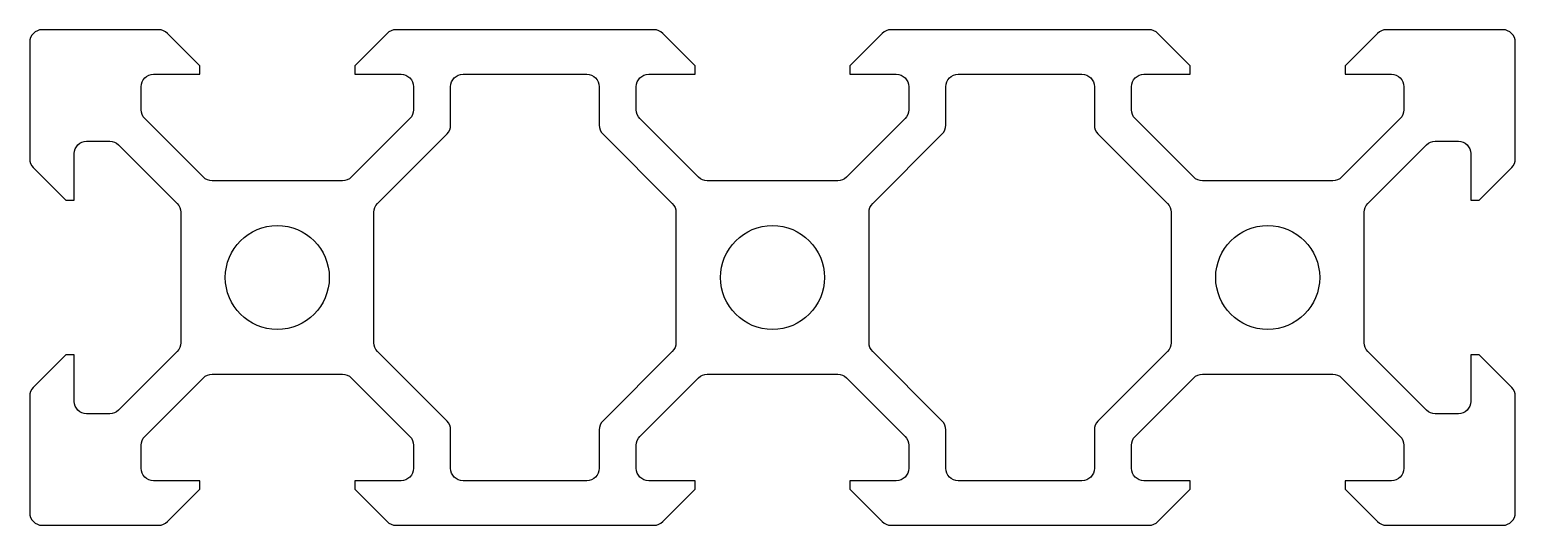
# Model space of a CAD drawing. Header units: millimetres. Extents: x -60 to 0, y -50 to -30.
import ezdxf

# ---------------------------------------------------------------- set-up
doc = ezdxf.new("R2010")
doc.units = ezdxf.units.MM
doc.layers.get('0').update_dxf_attribs({"linetype": 'CONTINUOUS'})

msp = doc.modelspace()

# ---------------------------------------------------------------- linework, layer by layer
for points in [[(-47.368, -36.1), (-52.632, -36.1, -0.198912), (-52.986, -35.954), (-55.354, -33.586, -0.198912), (-55.5, -33.232), (-55.5, -32.3, -0.414214), (-55, -31.8), (-53.125, -31.8), (-53.125, -31.455), (-54.434, -30.146, 0.198912), (-54.787, -30), (-59.5, -30, 0.414214), (-60, -30.5), (-60, -35.213, 0.198912), (-59.854, -35.566), (-58.545, -36.875), (-58.2, -36.875), (-58.2, -35, -0.414214), (-57.7, -34.5), (-56.768, -34.5, -0.198912), (-56.414, -34.646), (-54.046, -37.014, -0.198912), (-53.9, -37.368), (-53.9, -42.632, -0.198912), (-54.046, -42.986), (-56.414, -45.354, -0.198912), (-56.768, -45.5), (-57.7, -45.5, -0.414214), (-58.2, -45), (-58.2, -43.125), (-58.545, -43.125), (-59.854, -44.434, 0.198912), (-60, -44.787), (-60, -49.5, 0.414214), (-59.5, -50), (-54.787, -50, 0.198912), (-54.434, -49.854), (-53.125, -48.545), (-53.125, -48.2), (-55, -48.2, -0.414214), (-55.5, -47.7), (-55.5, -46.768, -0.198912), (-55.354, -46.414), (-52.986, -44.046, -0.198912), (-52.632, -43.9), (-47.368, -43.9, -0.198912), (-47.014, -44.046), (-44.646, -46.414, -0.198912), (-44.5, -46.768), (-44.5, -47.7, -0.414214), (-45, -48.2), (-46.875, -48.2), (-46.875, -48.545), (-45.566, -49.854, 0.198912), (-45.213, -50), (-34.787, -50, 0.198912), (-34.434, -49.854), (-33.125, -48.545), (-33.125, -48.2), (-35, -48.2, -0.414214), (-35.5, -47.7), (-35.5, -46.768, -0.198912), (-35.354, -46.414), (-32.986, -44.046, -0.198912), (-32.632, -43.9), (-27.368, -43.9, -0.198912), (-27.014, -44.046), (-24.646, -46.414, -0.198912), (-24.5, -46.768), (-24.5, -47.7, -0.414214), (-25, -48.2), (-26.875, -48.2), (-26.875, -48.545), (-25.566, -49.854, 0.198912), (-25.213, -50), (-14.787, -50, 0.198912), (-14.434, -49.854), (-13.125, -48.545), (-13.125, -48.2), (-15, -48.2, -0.414214), (-15.5, -47.7), (-15.5, -46.768, -0.198912), (-15.354, -46.414), (-12.986, -44.046, -0.198912), (-12.632, -43.9), (-7.368, -43.9, -0.198912), (-7.014, -44.046), (-4.646, -46.414, -0.198912), (-4.5, -46.768), (-4.5, -47.7, -0.414214), (-5, -48.2), (-6.875, -48.2), (-6.875, -48.545), (-5.566, -49.854, 0.198912), (-5.213, -50), (-0.5, -50, 0.414214), (0, -49.5), (0, -44.787, 0.198912), (-0.146, -44.434), (-1.455, -43.125), (-1.8, -43.125), (-1.8, -45, -0.414214), (-2.3, -45.5), (-3.232, -45.5, -0.198912), (-3.586, -45.354), (-5.954, -42.986, -0.198912), (-6.1, -42.632), (-6.1, -37.368, -0.198912), (-5.954, -37.014), (-3.586, -34.646, -0.198912), (-3.232, -34.5), (-2.3, -34.5, -0.414214), (-1.8, -35), (-1.8, -36.875), (-1.455, -36.875), (-0.146, -35.566, 0.198912), (0, -35.213), (0, -30.5, 0.414214), (-0.5, -30), (-5.213, -30, 0.198912), (-5.566, -30.146), (-6.875, -31.455), (-6.875, -31.8), (-5, -31.8, -0.414214), (-4.5, -32.3), (-4.5, -33.232, -0.198912), (-4.646, -33.586), (-7.014, -35.954, -0.198912), (-7.368, -36.1), (-12.632, -36.1, -0.198912), (-12.986, -35.954), (-15.354, -33.586, -0.198912), (-15.5, -33.232), (-15.5, -32.3, -0.414214), (-15, -31.8), (-13.125, -31.8), (-13.125, -31.455), (-14.434, -30.146, 0.198912), (-14.787, -30), (-25.213, -30, 0.198912), (-25.566, -30.146), (-26.875, -31.455), (-26.875, -31.8), (-25, -31.8, -0.414214), (-24.5, -32.3), (-24.5, -33.232, -0.198912), (-24.646, -33.586), (-27.014, -35.954, -0.198912), (-27.368, -36.1), (-32.632, -36.1, -0.198912), (-32.986, -35.954), (-35.354, -33.586, -0.198912), (-35.5, -33.232), (-35.5, -32.3, -0.414214), (-35, -31.8), (-33.125, -31.8), (-33.125, -31.455), (-34.434, -30.146, 0.198912), (-34.787, -30), (-45.213, -30, 0.198912), (-45.566, -30.146), (-46.875, -31.455), (-46.875, -31.8), (-45, -31.8, -0.414214), (-44.5, -32.3), (-44.5, -33.232, -0.198912), (-44.646, -33.586), (-47.014, -35.954, -0.198912)], [(-47.368, -36.1), (-52.632, -36.1, -0.198912), (-52.986, -35.954), (-55.354, -33.586, -0.198912), (-55.5, -33.232), (-55.5, -32.3, -0.414214), (-55, -31.8), (-53.125, -31.8), (-53.125, -31.455), (-54.434, -30.146, 0.198912), (-54.787, -30), (-59.5, -30, 0.414214), (-60, -30.5), (-60, -35.213, 0.198912), (-59.854, -35.566), (-58.545, -36.875), (-58.2, -36.875), (-58.2, -35, -0.414214), (-57.7, -34.5), (-56.768, -34.5, -0.198912), (-56.414, -34.646), (-54.046, -37.014, -0.198912), (-53.9, -37.368), (-53.9, -42.632, -0.198912), (-54.046, -42.986), (-56.414, -45.354, -0.198912), (-56.768, -45.5), (-57.7, -45.5, -0.414214), (-58.2, -45), (-58.2, -43.125), (-58.545, -43.125), (-59.854, -44.434, 0.198912), (-60, -44.787), (-60, -49.5, 0.414214), (-59.5, -50), (-54.787, -50, 0.198912), (-54.434, -49.854), (-53.125, -48.545), (-53.125, -48.2), (-55, -48.2, -0.414214), (-55.5, -47.7), (-55.5, -46.768, -0.198912), (-55.354, -46.414), (-52.986, -44.046, -0.198912), (-52.632, -43.9), (-47.368, -43.9, -0.198912), (-47.014, -44.046), (-44.646, -46.414, -0.198912), (-44.5, -46.768), (-44.5, -47.7, -0.414214), (-45, -48.2), (-46.875, -48.2), (-46.875, -48.545), (-45.566, -49.854, 0.198912), (-45.213, -50), (-34.787, -50, 0.198912), (-34.434, -49.854), (-33.125, -48.545), (-33.125, -48.2), (-35, -48.2, -0.414214), (-35.5, -47.7), (-35.5, -46.768, -0.198912), (-35.354, -46.414), (-32.986, -44.046, -0.198912), (-32.632, -43.9), (-27.368, -43.9, -0.198912), (-27.014, -44.046), (-24.646, -46.414, -0.198912), (-24.5, -46.768), (-24.5, -47.7, -0.414214), (-25, -48.2), (-26.875, -48.2), (-26.875, -48.545), (-25.566, -49.854, 0.198912), (-25.213, -50), (-14.787, -50, 0.198912), (-14.434, -49.854), (-13.125, -48.545), (-13.125, -48.2), (-15, -48.2, -0.414214), (-15.5, -47.7), (-15.5, -46.768, -0.198912), (-15.354, -46.414), (-12.986, -44.046, -0.198912), (-12.632, -43.9), (-7.368, -43.9, -0.198912), (-7.014, -44.046), (-4.646, -46.414, -0.198912), (-4.5, -46.768), (-4.5, -47.7, -0.414214), (-5, -48.2), (-6.875, -48.2), (-6.875, -48.545), (-5.566, -49.854, 0.198912), (-5.213, -50), (-0.5, -50, 0.414214), (0, -49.5), (0, -44.787, 0.198912), (-0.146, -44.434), (-1.455, -43.125), (-1.8, -43.125), (-1.8, -45, -0.414214), (-2.3, -45.5), (-3.232, -45.5, -0.198912), (-3.586, -45.354), (-5.954, -42.986, -0.198912), (-6.1, -42.632), (-6.1, -37.368, -0.198912), (-5.954, -37.014), (-3.586, -34.646, -0.198912), (-3.232, -34.5), (-2.3, -34.5, -0.414214), (-1.8, -35), (-1.8, -36.875), (-1.455, -36.875), (-0.146, -35.566, 0.198912), (0, -35.213), (0, -30.5, 0.414214), (-0.5, -30), (-5.213, -30, 0.198912), (-5.566, -30.146), (-6.875, -31.455), (-6.875, -31.8), (-5, -31.8, -0.414214), (-4.5, -32.3), (-4.5, -33.232, -0.198912), (-4.646, -33.586), (-7.014, -35.954, -0.198912), (-7.368, -36.1), (-12.632, -36.1, -0.198912), (-12.986, -35.954), (-15.354, -33.586, -0.198912), (-15.5, -33.232), (-15.5, -32.3, -0.414214), (-15, -31.8), (-13.125, -31.8), (-13.125, -31.455), (-14.434, -30.146, 0.198912), (-14.787, -30), (-25.213, -30, 0.198912), (-25.566, -30.146), (-26.875, -31.455), (-26.875, -31.8), (-25, -31.8, -0.414214), (-24.5, -32.3), (-24.5, -33.232, -0.198912), (-24.646, -33.586), (-27.014, -35.954, -0.198912), (-27.368, -36.1), (-32.632, -36.1, -0.198912), (-32.986, -35.954), (-35.354, -33.586, -0.198912), (-35.5, -33.232), (-35.5, -32.3, -0.414214), (-35, -31.8), (-33.125, -31.8), (-33.125, -31.455), (-34.434, -30.146, 0.198912), (-34.787, -30), (-45.213, -30, 0.198912), (-45.566, -30.146), (-46.875, -31.455), (-46.875, -31.8), (-45, -31.8, -0.414214), (-44.5, -32.3), (-44.5, -33.232, -0.198912), (-44.646, -33.586), (-47.014, -35.954, -0.198912)], [(-43, -33.854), (-43, -32.3, -0.414214), (-42.5, -31.8), (-37.5, -31.8, -0.414214), (-37, -32.3), (-37, -33.854, 0.198912), (-36.854, -34.207), (-34.046, -37.014, -0.198912), (-33.9, -37.368), (-33.9, -42.632, -0.198912), (-34.046, -42.986), (-36.854, -45.793, 0.198912), (-37, -46.146), (-37, -47.7, -0.414214), (-37.5, -48.2), (-42.5, -48.2, -0.414214), (-43, -47.7), (-43, -46.146, 0.198912), (-43.146, -45.793), (-45.954, -42.986, -0.198912), (-46.1, -42.632), (-46.1, -37.368, -0.198912), (-45.954, -37.014), (-43.146, -34.207, 0.198912)], [(-43, -33.854), (-43, -32.3, -0.414214), (-42.5, -31.8), (-37.5, -31.8, -0.414214), (-37, -32.3), (-37, -33.854, 0.198912), (-36.854, -34.207), (-34.046, -37.014, -0.198912), (-33.9, -37.368), (-33.9, -42.632, -0.198912), (-34.046, -42.986), (-36.854, -45.793, 0.198912), (-37, -46.146), (-37, -47.7, -0.414214), (-37.5, -48.2), (-42.5, -48.2, -0.414214), (-43, -47.7), (-43, -46.146, 0.198912), (-43.146, -45.793), (-45.954, -42.986, -0.198912), (-46.1, -42.632), (-46.1, -37.368, -0.198912), (-45.954, -37.014), (-43.146, -34.207, 0.198912)], [(-23, -33.854), (-23, -32.3, -0.414214), (-22.5, -31.8), (-17.5, -31.8, -0.414214), (-17, -32.3), (-17, -33.854, 0.198912), (-16.854, -34.207), (-14.046, -37.014, -0.198912), (-13.9, -37.368), (-13.9, -42.632, -0.198912), (-14.046, -42.986), (-16.854, -45.793, 0.198912), (-17, -46.146), (-17, -47.7, -0.414214), (-17.5, -48.2), (-22.5, -48.2, -0.414214), (-23, -47.7), (-23, -46.146, 0.198912), (-23.146, -45.793), (-25.954, -42.986, -0.198912), (-26.1, -42.632), (-26.1, -37.368, -0.198912), (-25.954, -37.014), (-23.146, -34.207, 0.198912)], [(-23, -33.854), (-23, -32.3, -0.414214), (-22.5, -31.8), (-17.5, -31.8, -0.414214), (-17, -32.3), (-17, -33.854, 0.198912), (-16.854, -34.207), (-14.046, -37.014, -0.198912), (-13.9, -37.368), (-13.9, -42.632, -0.198912), (-14.046, -42.986), (-16.854, -45.793, 0.198912), (-17, -46.146), (-17, -47.7, -0.414214), (-17.5, -48.2), (-22.5, -48.2, -0.414214), (-23, -47.7), (-23, -46.146, 0.198912), (-23.146, -45.793), (-25.954, -42.986, -0.198912), (-26.1, -42.632), (-26.1, -37.368, -0.198912), (-25.954, -37.014), (-23.146, -34.207, 0.198912)]]:
    msp.add_lwpolyline(points, format="xyb", close=True)
for centre in [(-50, -40), (-50, -40), (-30, -40), (-30, -40), (-10, -40), (-10, -40)]:
    msp.add_circle(centre, 2.1)

doc.saveas('drawing.dxf')
